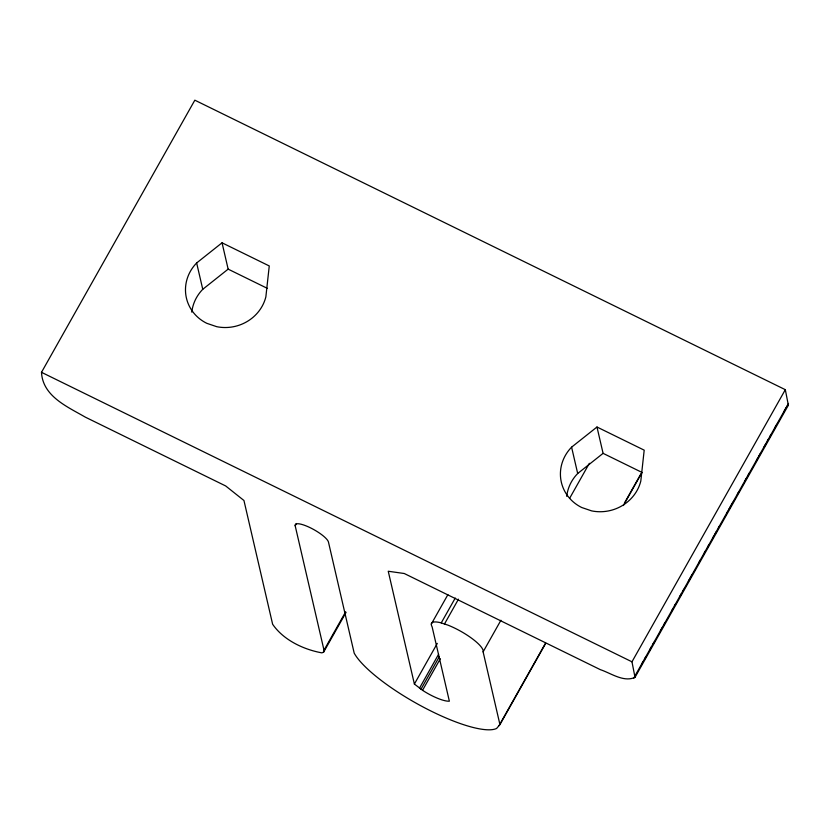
<?xml version="1.0" encoding="UTF-8"?>
<svg xmlns="http://www.w3.org/2000/svg" width="830" height="830" viewBox="0 0 830 830"><rect width="100%" height="100%" fill="white"/><g stroke="black" fill="none" stroke-linecap="round" stroke-linejoin="round"><path stroke-width="1.25" d="M455.255 598.046L441.249 622.884A29.496 7.387 29.4 0 0 432.129 626.868L449.362 701.184A23.873 5.976 29.4 0 1 422.532 690.29L414.388 684.045L388.243 571.248L404.262 573.509L600.37 669.665C610.87 673.13 623.776 682.634 635.012 677.332L631.972 661.811L785.315 389.685L194.832 100.181L41.5 372.317C42.683 396.304 67.479 406.783 85.314 417.137L225.677 485.955L243.947 500.5L272.634 624.253C283.414 640.054 303.614 649.579 321.947 652.868L323.742 651.965L346.017 612.447M635.012 677.332L788.355 405.196L785.315 389.685M323.742 651.965L324.011 650.191L345.654 611.803M324.011 650.191L295.179 525.764L296.445 523.512M431.32 624.036L447.868 594.685M441.249 622.884L444.465 624.025L458.461 599.177M414.388 684.045L437.296 643.395M419.482 688.184L438.572 654.31M420.945 689.274L439.402 656.53M422.532 690.29L440.346 658.678M295.179 525.764A18.986 4.752 29.4 0 1 310.399 527.807A18.986 4.752 29.4 0 1 328.462 542.083L354.192 653.127A84.162 21.072 29.4 0 0 423.653 707.285A84.162 21.072 29.4 0 0 496.651 728.408L499.94 724.59L483.112 651.861L500.926 620.249M569.639 498.291L589.373 463.296M499.069 725.596L545.518 643.167M624.409 503.156L640.957 473.795M499.94 724.59L545.756 643.281M623.372 505.532L641.829 472.778M635.168 675.558L788.5 403.432M633.653 678.39L634.929 676.128M641.932 663.71L643.198 661.448M644.474 659.186L645.75 656.935M649.558 650.16L651.467 646.767M652.743 644.516L654.019 642.254M660.379 630.966L662.288 627.573M663.564 625.312L664.83 623.06M671.833 610.631L673.109 608.38M674.375 606.118L675.651 603.856M679.469 597.081L681.378 593.699M682.644 591.437L683.92 589.186M688.371 581.28L692.189 574.505M699.192 562.086L700.468 559.825M704.276 553.05L705.552 550.788M707.461 547.406L708.737 545.144M712.555 538.369L713.821 536.107M715.097 533.856L716.373 531.594M718.282 528.212L719.548 525.95M726.551 513.531L727.827 511.27M729.093 509.008L732.911 502.233M737.362 494.327L738.638 492.076M744.998 480.778L746.907 477.395M748.183 475.134L749.459 472.882M756.452 460.453L757.728 458.202M758.994 455.94L760.27 453.678M764.088 446.903L765.997 443.521M767.273 441.259L768.539 439.008M769.815 436.746L771.091 434.484M774.909 427.709L776.818 424.327M783.811 411.908L786.352 407.385M196.648 262.965L222.046 242.806L269.262 265.953L265.859 296.891A40.867 38.564 -13.1 0 1 216.744 326.688L206.805 323.316A40.867 38.564 -13.1 0 1 196.648 262.965L202.759 289.296A40.867 38.564 -13.1 0 0 191.803 312.153M202.759 289.296L228.146 269.138L267.302 288.342M571.59 447.163L596.978 427.014L644.194 450.161L640.802 481.099A40.867 38.564 -13.1 0 1 591.676 510.896L581.747 507.524A40.867 38.564 -13.1 0 1 571.59 447.163L577.69 473.505A40.867 38.564 -13.1 0 0 566.734 496.35M577.69 473.505L603.088 453.346L642.244 472.54M786.996 406.254L788.355 405.196M444.465 624.025L447.754 625.052A29.496 7.387 29.4 0 1 483.112 651.861M41.5 372.317L631.972 661.811M596.978 427.014L603.088 453.346M222.046 242.806L228.146 269.138"/></g></svg>
